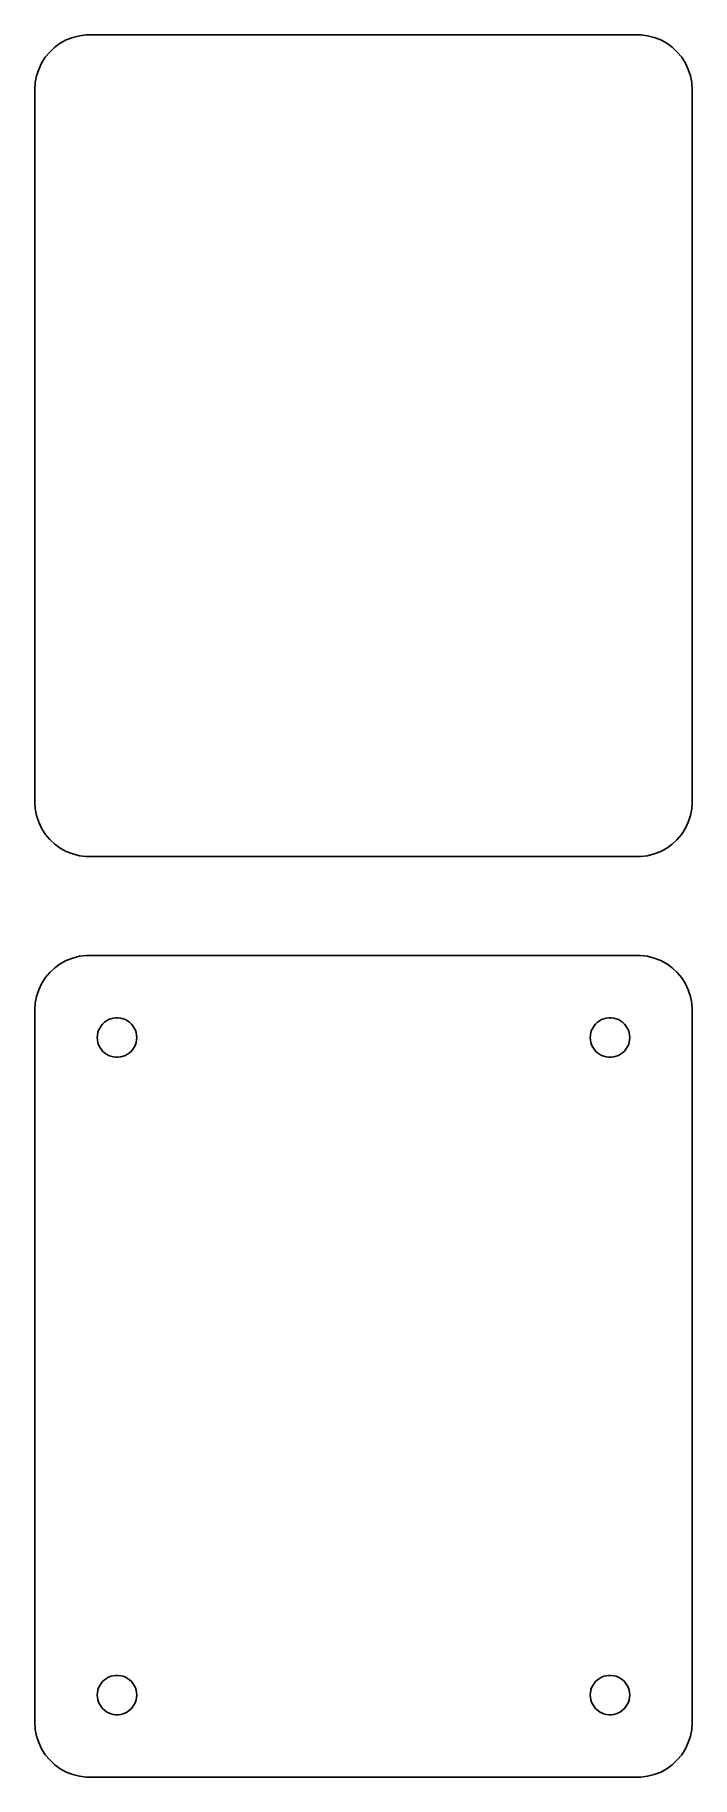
# Model space of a CAD drawing. Header units: metres. Extents: x -30 to 30, y 47 to 205.
import ezdxf

# ---------------------------------------------------------------- set-up
doc = ezdxf.new("R2010")
doc.units = ezdxf.units.M

msp = doc.modelspace()

# ---------------------------------------------------------------- linework, layer by layer
for p, q in [((-26.5451, 205.255), (-27.1289, 205.024)), ((-25.9369, 205.411), (-26.5451, 205.255)), ((-25.3139, 205.49), (-25.9369, 205.411)), ((25.3139, 205.49), (-25.3139, 205.49)), ((25.9369, 205.411), (25.3139, 205.49)), ((26.5451, 205.255), (25.9369, 205.411)), ((27.1289, 205.024), (26.5451, 205.255)), ((-28.6448, 203.923), (-29.0451, 203.439)), ((-28.1871, 204.353), (-28.6448, 203.923)), ((-27.6791, 204.722), (-28.1871, 204.353)), ((-27.1289, 205.024), (-27.6791, 204.722)), ((27.6791, 204.722), (27.1289, 205.024)), ((28.1871, 204.353), (27.6791, 204.722)), ((28.6448, 203.923), (28.1871, 204.353)), ((29.0451, 203.439), (28.6448, 203.923)), ((-29.6489, 202.341), (-29.8429, 201.743)), ((-29.3815, 202.909), (-29.6489, 202.341)), ((-29.0451, 203.439), (-29.3815, 202.909)), ((29.3815, 202.909), (29.0451, 203.439)), ((29.6489, 202.341), (29.3815, 202.909)), ((29.8429, 201.743), (29.6489, 202.341)), ((-29.9606, 201.127), (-30, 200.5)), ((-30, 200.5), (-30, 135.5)), ((-29.8429, 201.743), (-29.9606, 201.127)), ((29.9606, 201.127), (29.8429, 201.743)), ((30, 200.5), (29.9606, 201.127)), ((30, 135.5), (30, 200.5)), ((-30, 135.5), (-29.9606, 134.873)), ((29.9606, 134.873), (30, 135.5)), ((-29.9606, 134.873), (-29.8429, 134.257)), ((-29.8429, 134.257), (-29.6489, 133.659)), ((-29.6489, 133.659), (-29.3815, 133.091)), ((29.3815, 133.091), (29.6489, 133.659)), ((29.6489, 133.659), (29.8429, 134.257)), ((29.8429, 134.257), (29.9606, 134.873)), ((-29.3815, 133.091), (-29.0451, 132.561)), ((-29.0451, 132.561), (-28.6448, 132.077)), ((-28.6448, 132.077), (-28.1871, 131.647)), ((28.1871, 131.647), (28.6448, 132.077)), ((28.6448, 132.077), (29.0451, 132.561)), ((29.0451, 132.561), (29.3815, 133.091)), ((-28.1871, 131.647), (-27.6791, 131.278)), ((-27.6791, 131.278), (-27.1289, 130.976)), ((-27.1289, 130.976), (-26.5451, 130.745)), ((-26.5451, 130.745), (-25.9369, 130.589)), ((-25.9369, 130.589), (-25.3139, 130.51)), ((-25.3139, 130.51), (25.3139, 130.51)), ((25.3139, 130.51), (25.9369, 130.589)), ((25.9369, 130.589), (26.5451, 130.745)), ((26.5451, 130.745), (27.1289, 130.976)), ((27.1289, 130.976), (27.6791, 131.278)), ((27.6791, 131.278), (28.1871, 131.647)), ((-27.1289, 121.024), (-27.6791, 120.722)), ((-26.5451, 121.255), (-27.1289, 121.024)), ((-25.9369, 121.411), (-26.5451, 121.255)), ((-25.3139, 121.49), (-25.9369, 121.411)), ((25.3139, 121.49), (-25.3139, 121.49)), ((25.9369, 121.411), (25.3139, 121.49)), ((26.5451, 121.255), (25.9369, 121.411)), ((27.1289, 121.024), (26.5451, 121.255)), ((27.6791, 120.722), (27.1289, 121.024)), ((-29.0451, 119.439), (-29.3815, 118.909)), ((-28.6448, 119.923), (-29.0451, 119.439)), ((-28.1871, 120.353), (-28.6448, 119.923)), ((-27.6791, 120.722), (-28.1871, 120.353)), ((28.1871, 120.353), (27.6791, 120.722)), ((28.6448, 119.923), (28.1871, 120.353)), ((29.0451, 119.439), (28.6448, 119.923)), ((29.3815, 118.909), (29.0451, 119.439)), ((-29.8429, 117.743), (-29.9606, 117.127)), ((-29.6489, 118.341), (-29.8429, 117.743)), ((-29.3815, 118.909), (-29.6489, 118.341)), ((29.6489, 118.341), (29.3815, 118.909)), ((29.8429, 117.743), (29.6489, 118.341)), ((29.9606, 117.127), (29.8429, 117.743)), ((-29.9606, 117.127), (-30, 116.5)), ((-30, 116.5), (-30, 51.5)), ((30, 116.5), (29.9606, 117.127)), ((30, 51.5), (30, 116.5)), ((-24.2434, 114.448), (-24.1736, 114.663)), ((-24.1736, 114.663), (-24.0773, 114.867)), ((-24.0773, 114.867), (-23.9562, 115.058)), ((-23.9562, 115.058), (-23.8121, 115.232)), ((-23.8121, 115.232), (-23.6474, 115.387)), ((-23.6474, 115.387), (-23.4645, 115.52)), ((-23.4645, 115.52), (-23.2664, 115.629)), ((-23.2664, 115.629), (-23.0562, 115.712)), ((-23.0562, 115.712), (-22.8373, 115.768)), ((-22.8373, 115.768), (-22.613, 115.796)), ((-22.613, 115.796), (-22.387, 115.796)), ((-22.387, 115.796), (-22.1627, 115.768)), ((-22.1627, 115.768), (-21.9438, 115.712)), ((-21.9438, 115.712), (-21.7336, 115.629)), ((-21.7336, 115.629), (-21.5355, 115.52)), ((-21.5355, 115.52), (-21.3526, 115.387)), ((-21.3526, 115.387), (-21.1879, 115.232)), ((-21.1879, 115.232), (-21.0438, 115.058)), ((-21.0438, 115.058), (-20.9226, 114.867)), ((-20.9226, 114.867), (-20.8264, 114.663)), ((-20.8264, 114.663), (-20.7565, 114.448)), ((20.7565, 114.448), (20.8264, 114.663)), ((20.8264, 114.663), (20.9226, 114.867)), ((20.9226, 114.867), (21.0438, 115.058)), ((21.0438, 115.058), (21.1879, 115.232)), ((21.1879, 115.232), (21.3526, 115.387)), ((21.3526, 115.387), (21.5355, 115.52)), ((21.5355, 115.52), (21.7336, 115.629)), ((21.7336, 115.629), (21.9438, 115.712)), ((21.9438, 115.712), (22.1627, 115.768)), ((22.1627, 115.768), (22.387, 115.796)), ((22.387, 115.796), (22.613, 115.796)), ((22.613, 115.796), (22.8373, 115.768)), ((22.8373, 115.768), (23.0562, 115.712)), ((23.0562, 115.712), (23.2664, 115.629)), ((23.2664, 115.629), (23.4645, 115.52)), ((23.4645, 115.52), (23.6474, 115.387)), ((23.6474, 115.387), (23.8121, 115.232)), ((23.8121, 115.232), (23.9562, 115.058)), ((23.9562, 115.058), (24.0773, 114.867)), ((24.0773, 114.867), (24.1736, 114.663)), ((24.1736, 114.663), (24.2434, 114.448)), ((-24.3, 114), (-24.2858, 114.226)), ((-24.2858, 113.774), (-24.3, 114)), ((-24.2858, 114.226), (-24.2434, 114.448)), ((-24.2434, 113.552), (-24.2858, 113.774)), ((-24.1736, 113.337), (-24.2434, 113.552)), ((-24.0773, 113.133), (-24.1736, 113.337)), ((-23.9562, 112.942), (-24.0773, 113.133)), ((-23.8121, 112.768), (-23.9562, 112.942)), ((-21.0438, 112.942), (-21.1879, 112.768)), ((-20.9226, 113.133), (-21.0438, 112.942)), ((-20.8264, 113.337), (-20.9226, 113.133)), ((-20.7565, 113.552), (-20.8264, 113.337)), ((-20.7565, 114.448), (-20.7142, 114.226)), ((-20.7142, 113.774), (-20.7565, 113.552)), ((-20.7142, 114.226), (-20.7, 114)), ((-20.7, 114), (-20.7142, 113.774)), ((20.7, 114), (20.7142, 114.226)), ((20.7142, 113.774), (20.7, 114)), ((20.7142, 114.226), (20.7565, 114.448)), ((20.7565, 113.552), (20.7142, 113.774)), ((20.8264, 113.337), (20.7565, 113.552)), ((20.9226, 113.133), (20.8264, 113.337)), ((21.0438, 112.942), (20.9226, 113.133)), ((21.1879, 112.768), (21.0438, 112.942)), ((23.9562, 112.942), (23.8121, 112.768)), ((24.0773, 113.133), (23.9562, 112.942)), ((24.1736, 113.337), (24.0773, 113.133)), ((24.2434, 113.552), (24.1736, 113.337)), ((24.2434, 114.448), (24.2858, 114.226)), ((24.2858, 113.774), (24.2434, 113.552)), ((24.2858, 114.226), (24.3, 114)), ((24.3, 114), (24.2858, 113.774)), ((-23.6474, 112.613), (-23.8121, 112.768)), ((-23.4645, 112.48), (-23.6474, 112.613)), ((-23.2664, 112.371), (-23.4645, 112.48)), ((-23.0562, 112.288), (-23.2664, 112.371)), ((-22.8373, 112.232), (-23.0562, 112.288)), ((-22.613, 112.204), (-22.8373, 112.232)), ((-22.387, 112.204), (-22.613, 112.204)), ((-22.1627, 112.232), (-22.387, 112.204)), ((-21.9438, 112.288), (-22.1627, 112.232)), ((-21.7336, 112.371), (-21.9438, 112.288)), ((-21.5355, 112.48), (-21.7336, 112.371)), ((-21.3526, 112.613), (-21.5355, 112.48)), ((-21.1879, 112.768), (-21.3526, 112.613)), ((21.3526, 112.613), (21.1879, 112.768)), ((21.5355, 112.48), (21.3526, 112.613)), ((21.7336, 112.371), (21.5355, 112.48)), ((21.9438, 112.288), (21.7336, 112.371)), ((22.1627, 112.232), (21.9438, 112.288)), ((22.387, 112.204), (22.1627, 112.232)), ((22.613, 112.204), (22.387, 112.204)), ((22.8373, 112.232), (22.613, 112.204)), ((23.0562, 112.288), (22.8373, 112.232)), ((23.2664, 112.371), (23.0562, 112.288)), ((23.4645, 112.48), (23.2664, 112.371)), ((23.6474, 112.613), (23.4645, 112.48)), ((23.8121, 112.768), (23.6474, 112.613)), ((-23.2664, 55.6287), (-23.0562, 55.7119)), ((-23.0562, 55.7119), (-22.8373, 55.7681)), ((-22.8373, 55.7681), (-22.613, 55.7964)), ((-22.613, 55.7964), (-22.387, 55.7964)), ((-22.387, 55.7964), (-22.1627, 55.7681)), ((-22.1627, 55.7681), (-21.9438, 55.7119)), ((-21.9438, 55.7119), (-21.7336, 55.6287)), ((21.7336, 55.6287), (21.9438, 55.7119)), ((21.9438, 55.7119), (22.1627, 55.7681)), ((22.1627, 55.7681), (22.387, 55.7964)), ((22.387, 55.7964), (22.613, 55.7964)), ((22.613, 55.7964), (22.8373, 55.7681)), ((22.8373, 55.7681), (23.0562, 55.7119)), ((23.0562, 55.7119), (23.2664, 55.6287)), ((-24.3, 54), (-24.2858, 54.2256)), ((-24.2858, 54.2256), (-24.2434, 54.4476)), ((-24.2434, 54.4476), (-24.1736, 54.6626)), ((-24.1736, 54.6626), (-24.0773, 54.8672)), ((-24.0773, 54.8672), (-23.9562, 55.058)), ((-23.9562, 55.058), (-23.8121, 55.2322)), ((-23.8121, 55.2322), (-23.6474, 55.3869)), ((-23.6474, 55.3869), (-23.4645, 55.5198)), ((-23.4645, 55.5198), (-23.2664, 55.6287)), ((-21.7336, 55.6287), (-21.5355, 55.5198)), ((-21.5355, 55.5198), (-21.3526, 55.3869)), ((-21.3526, 55.3869), (-21.1879, 55.2322)), ((-21.1879, 55.2322), (-21.0438, 55.058)), ((-21.0438, 55.058), (-20.9226, 54.8672)), ((-20.9226, 54.8672), (-20.8264, 54.6626)), ((-20.8264, 54.6626), (-20.7565, 54.4476)), ((-20.7565, 54.4476), (-20.7142, 54.2256)), ((-20.7142, 54.2256), (-20.7, 54)), ((20.7, 54), (20.7142, 54.2256)), ((20.7142, 54.2256), (20.7565, 54.4476)), ((20.7565, 54.4476), (20.8264, 54.6626)), ((20.8264, 54.6626), (20.9226, 54.8672)), ((20.9226, 54.8672), (21.0438, 55.058)), ((21.0438, 55.058), (21.1879, 55.2322)), ((21.1879, 55.2322), (21.3526, 55.3869)), ((21.3526, 55.3869), (21.5355, 55.5198)), ((21.5355, 55.5198), (21.7336, 55.6287)), ((23.2664, 55.6287), (23.4645, 55.5198)), ((23.4645, 55.5198), (23.6474, 55.3869)), ((23.6474, 55.3869), (23.8121, 55.2322)), ((23.8121, 55.2322), (23.9562, 55.058)), ((23.9562, 55.058), (24.0773, 54.8672)), ((24.0773, 54.8672), (24.1736, 54.6626)), ((24.1736, 54.6626), (24.2434, 54.4476)), ((24.2434, 54.4476), (24.2858, 54.2256)), ((24.2858, 54.2256), (24.3, 54)), ((-24.2858, 53.7744), (-24.3, 54)), ((-24.2434, 53.5524), (-24.2858, 53.7744)), ((-24.1736, 53.3374), (-24.2434, 53.5524)), ((-24.0773, 53.1328), (-24.1736, 53.3374)), ((-23.9562, 52.942), (-24.0773, 53.1328)), ((-23.8121, 52.7678), (-23.9562, 52.942)), ((-23.6474, 52.6131), (-23.8121, 52.7678)), ((-23.4645, 52.4802), (-23.6474, 52.6131)), ((-23.2664, 52.3713), (-23.4645, 52.4802)), ((-21.5355, 52.4802), (-21.7336, 52.3713)), ((-21.3526, 52.6131), (-21.5355, 52.4802)), ((-21.1879, 52.7678), (-21.3526, 52.6131)), ((-21.0438, 52.942), (-21.1879, 52.7678)), ((-20.9226, 53.1328), (-21.0438, 52.942)), ((-20.8264, 53.3374), (-20.9226, 53.1328)), ((-20.7565, 53.5524), (-20.8264, 53.3374)), ((-20.7142, 53.7744), (-20.7565, 53.5524)), ((-20.7, 54), (-20.7142, 53.7744)), ((20.7142, 53.7744), (20.7, 54)), ((20.7565, 53.5524), (20.7142, 53.7744)), ((20.8264, 53.3374), (20.7565, 53.5524)), ((20.9226, 53.1328), (20.8264, 53.3374)), ((21.0438, 52.942), (20.9226, 53.1328)), ((21.1879, 52.7678), (21.0438, 52.942)), ((21.3526, 52.6131), (21.1879, 52.7678)), ((21.5355, 52.4802), (21.3526, 52.6131)), ((21.7336, 52.3713), (21.5355, 52.4802)), ((23.4645, 52.4802), (23.2664, 52.3713)), ((23.6474, 52.6131), (23.4645, 52.4802)), ((23.8121, 52.7678), (23.6474, 52.6131)), ((23.9562, 52.942), (23.8121, 52.7678)), ((24.0773, 53.1328), (23.9562, 52.942)), ((24.1736, 53.3374), (24.0773, 53.1328)), ((24.2434, 53.5524), (24.1736, 53.3374)), ((24.2858, 53.7744), (24.2434, 53.5524)), ((24.3, 54), (24.2858, 53.7744)), ((-30, 51.5), (-29.9606, 50.8733)), ((-23.0562, 52.2881), (-23.2664, 52.3713)), ((-22.8373, 52.2319), (-23.0562, 52.2881)), ((-22.613, 52.2036), (-22.8373, 52.2319)), ((-22.387, 52.2036), (-22.613, 52.2036)), ((-22.1627, 52.2319), (-22.387, 52.2036)), ((-21.9438, 52.2881), (-22.1627, 52.2319)), ((-21.7336, 52.3713), (-21.9438, 52.2881)), ((21.9438, 52.2881), (21.7336, 52.3713)), ((22.1627, 52.2319), (21.9438, 52.2881)), ((22.387, 52.2036), (22.1627, 52.2319)), ((22.613, 52.2036), (22.387, 52.2036)), ((22.8373, 52.2319), (22.613, 52.2036)), ((23.0562, 52.2881), (22.8373, 52.2319)), ((23.2664, 52.3713), (23.0562, 52.2881)), ((29.9606, 50.8733), (30, 51.5)), ((-29.9606, 50.8733), (-29.8429, 50.2566)), ((-29.8429, 50.2566), (-29.6489, 49.6594)), ((-29.6489, 49.6594), (-29.3815, 49.0912)), ((29.3815, 49.0912), (29.6489, 49.6594)), ((29.6489, 49.6594), (29.8429, 50.2566)), ((29.8429, 50.2566), (29.9606, 50.8733)), ((-29.3815, 49.0912), (-29.0451, 48.5611)), ((-29.0451, 48.5611), (-28.6448, 48.0773)), ((-28.6448, 48.0773), (-28.1871, 47.6474)), ((28.1871, 47.6474), (28.6448, 48.0773)), ((28.6448, 48.0773), (29.0451, 48.5611)), ((29.0451, 48.5611), (29.3815, 49.0912)), ((-28.1871, 47.6474), (-27.6791, 47.2784)), ((-27.6791, 47.2784), (-27.1289, 46.9759)), ((-27.1289, 46.9759), (-26.5451, 46.7447)), ((-26.5451, 46.7447), (-25.9369, 46.5886)), ((-25.9369, 46.5886), (-25.3139, 46.5099)), ((-25.3139, 46.5099), (25.3139, 46.5099)), ((25.3139, 46.5099), (25.9369, 46.5886)), ((25.9369, 46.5886), (26.5451, 46.7447)), ((26.5451, 46.7447), (27.1289, 46.9759)), ((27.1289, 46.9759), (27.6791, 47.2784)), ((27.6791, 47.2784), (28.1871, 47.6474))]:
    msp.add_line(p, q)

doc.saveas('drawing.dxf')
